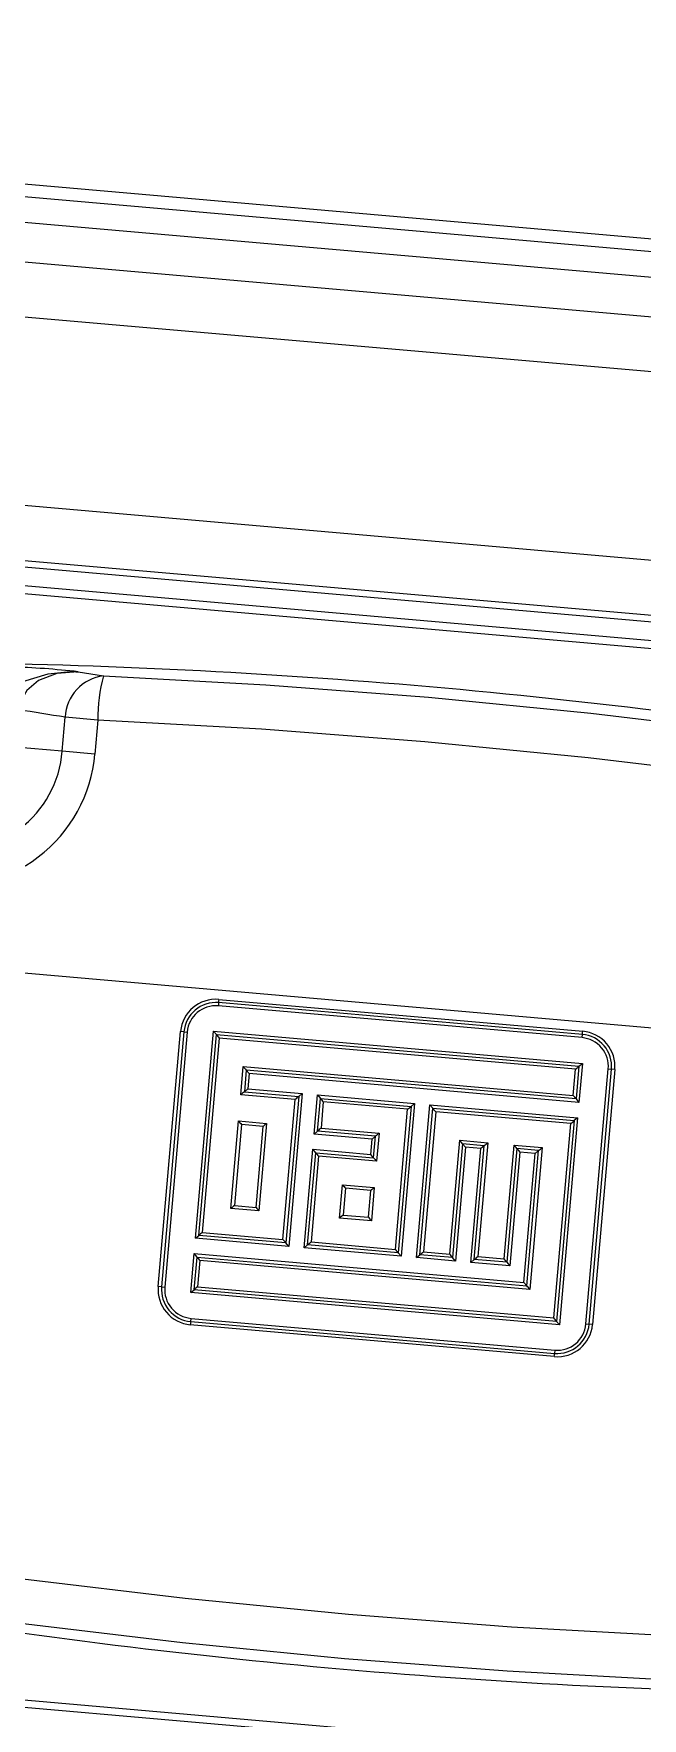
# Model space of a CAD drawing. Header units: inches. Extents: x 191440 to 383551, y 141411 to 284946.
# Drawn here: x 191674.4581 to 191674.5921, y 141512.446 to 141512.8171 of the extents above; entities that cross this region are included whole.
import ezdxf

# ---------------------------------------------------------------- set-up
doc = ezdxf.new("R2010")
doc.units = ezdxf.units.IN
doc.header["$MEASUREMENT"] = 0
doc.layers.add('MOTOR', color=140, linetype='Continuous', lineweight=9)
doc.layers.add('Sanitary', color=6, linetype='Continuous')
doc.styles.add('ROMANS', font='romans', dxfattribs={"height": 1})
doc.dimstyles.new('osama', dxfattribs={"dimtxt": 50, "dimasz": 45, "dimexe": 0.18, "dimexo": 0.0625, "dimgap": 0.2, "dimtad": 0, "dimdec": 0, "dimzin": 0, "dimdsep": 46, "dimtxsty": 'ROMANS', "dimcen": 0, "dimse1": 1, "dimse2": 1, "dimclrd": 3, "dimclre": 3, "dimclrt": 5, "dimadec": 0, "dimazin": 0, "dimtfac": 0.6, "dimtdec": 0, "dimtmove": 2, "dimatfit": 3, "dimfxl": 1, "dimtolj": 1, "dimtzin": 0, "dimarcsym": 0})

msp = doc.modelspace()

# ---------------------------------------------------------------- linework, layer by layer
at = {"color": 6}
msp.add_line((191675.293957798, 141512.5367695037), (191671.4079882396, 141512.8767443805), dxfattribs=at)
msp.add_circle((191674.3114437442, 141512.576444506), 1.40625)
at = {"layer": 'MOTOR', "linetype": 'Continuous'}
for p, q in [((191674.436148483, 141512.7857013233), (191674.6721789649, 141512.7650513319)), ((191674.435906051, 141512.7829303131), (191674.6719365329, 141512.7622803217)), ((191674.4354143574, 141512.7773102297), (191674.6714448394, 141512.7566602382)), ((191674.4346573361, 141512.7686574362), (191674.670687818, 141512.7480074448)), ((191674.4336073982, 141512.7566565908), (191674.6696378801, 141512.7360065994)), ((191674.430001788, 141512.7154442787), (191674.66603227, 141512.6947942872)), ((191674.4288221074, 141512.7019604669), (191674.6648525893, 141512.6813104754)), ((191674.4289480181, 141512.7033996325), (191674.6649785, 141512.6827496411)), ((191674.4284660098, 141512.6978902528), (191674.6644964918, 141512.6772402614)), ((191674.4283130492, 141512.6961419053), (191674.6643435312, 141512.6754919139)), ((191674.4678728706, 141512.6764944382), (191674.4734330519, 141512.6756022813)), ((191674.464359331, 141512.6590015643), (191674.4650135401, 141512.6664792087)), ((191674.4722056897, 141512.6658499772), (191674.4650135401, 141512.6664792087)), ((191674.4722056897, 141512.6658499772), (191674.4715514806, 141512.6583723328)), ((191674.464359331, 141512.6590015643), (191674.4540170652, 141512.6599063954)), ((191674.4715514806, 141512.6583723328), (191674.464359331, 141512.6590015643)), ((191674.4988156552, 141512.6043140804), (191674.5789662838, 141512.5973018091)), ((191674.4987886258, 141512.6036085966), (191674.4987271675, 141512.6029061249)), ((191674.5788089382, 141512.5958998778), (191674.4987271675, 141512.6029061249)), ((191674.5788703965, 141512.5966023495), (191674.4987886258, 141512.6036085966)), ((191674.4854891165, 141512.5410657809), (191674.4904057812, 141512.5972635147)), ((191674.491149326, 141512.597198463), (191674.4862326614, 141512.5410007291)), ((191674.4918517977, 141512.5971370046), (191674.4869351331, 141512.5409392708)), ((191674.491149326, 141512.597198463), (191674.4904057812, 141512.5972635147)), ((191674.491149326, 141512.597198463), (191674.4918517977, 141512.5971370046)), ((191674.493681192, 141512.5517029583), (191674.4976735237, 141512.5973355182)), ((191674.494445122, 141512.5523439717), (191674.4983145371, 141512.5965715882)), ((191674.4976735237, 141512.5973355182), (191674.578879249, 141512.5902309378)), ((191674.4983145371, 141512.5965715882), (191674.4976735237, 141512.5973355182)), ((191674.4983145371, 141512.5965715882), (191674.5781153191, 141512.5895899245)), ((191674.5788089382, 141512.5958998778), (191674.5788703965, 141512.5966023495)), ((191674.4989218463, 141512.595810607), (191674.4951753478, 141512.5529879338)), ((191674.5773850932, 141512.5889459623), (191674.4989218463, 141512.595810607)), ((191674.5036679404, 141512.5833336378), (191674.5042087735, 141512.5895153885)), ((191674.5042087735, 141512.5895153885), (191674.5768786767, 141512.5831575958)), ((191674.5768786767, 141512.5831575958), (191674.5773850932, 141512.5889459623)), ((191674.5781153191, 141512.5895899245), (191674.577485986, 141512.5823966145)), ((191674.5781153191, 141512.5895899245), (191674.578879249, 141512.5902309378)), ((191674.578879249, 141512.5902309378), (191674.5781269993, 141512.5816326845)), ((191674.5796613938, 141512.5328267742), (191674.5845780584, 141512.589024508)), ((191674.5803638655, 141512.5327653159), (191674.5852805302, 141512.5889630497)), ((191674.586024075, 141512.5888979979), (191674.5811074103, 141512.5327002642)), ((191674.5845780584, 141512.589024508), (191674.5852805302, 141512.5889630497)), ((191674.586024075, 141512.5888979979), (191674.5852805302, 141512.5889630497)), ((191674.5048779386, 141512.5887489955), (191674.5044600221, 141512.5839721882)), ((191674.577485986, 141512.5823966145), (191674.5048779386, 141512.5887489955)), ((191674.5048779386, 141512.5887489955), (191674.5055195273, 141512.5879850152)), ((191674.5055195273, 141512.5879850152), (191674.5052245274, 141512.5846131512)), ((191674.5781269993, 141512.5816326845), (191674.5055195273, 141512.5879850152)), ((191674.5156483502, 141512.5822854877), (191674.5036679404, 141512.5833336378)), ((191674.5052245274, 141512.5846131512), (191674.5044600221, 141512.5839721882)), ((191674.5044600221, 141512.5839721882), (191674.5164304807, 141512.5829249088)), ((191674.5052245274, 141512.5846131512), (191674.5171946447, 141512.5835659016)), ((191674.5129491013, 141512.5514329319), (191674.5156483502, 141512.5822854877)), ((191674.5164307147, 141512.5829248883), (191674.5136085492, 141512.5506673891)), ((191674.5171946447, 141512.5835659016), (191674.5142495626, 141512.5499034591)), ((191674.5164304807, 141512.5829249088), (191674.5164307147, 141512.5829248883)), ((191674.5171946447, 141512.5835659016), (191674.5164307147, 141512.5829248883)), ((191674.5198142591, 141512.5746726485), (191674.5205665088, 141512.5832709018)), ((191674.5205665088, 141512.5832709018), (191674.5419216476, 141512.5814025692)), ((191674.5205665088, 141512.5832709018), (191674.5212075221, 141512.5825069718)), ((191674.520578189, 141512.5753136619), (191674.5212075221, 141512.5825069718)), ((191674.5212075221, 141512.5825069718), (191674.5411577176, 141512.5807615558)), ((191674.5218354162, 141512.5817441896), (191674.5213289998, 141512.575955823)), ((191674.5403966144, 141512.5801202951), (191674.5218354162, 141512.5817441896)), ((191674.5419216476, 141512.5814025692), (191674.5389765655, 141512.5477401266)), ((191674.5419216476, 141512.5814025692), (191674.5411577176, 141512.5807615558)), ((191674.577485986, 141512.5823966145), (191674.5781269993, 141512.5816326845)), ((191674.5376973655, 141512.5492677393), (191674.5403966144, 141512.5801202951)), ((191674.5411577176, 141512.5807615558), (191674.5383355521, 141512.5485040566)), ((191674.5423484295, 141512.5474451268), (191674.5452935116, 141512.5811075693)), ((191674.5431123595, 141512.5480861401), (191674.545934525, 141512.5803436394)), ((191674.5465836805, 141512.579578997), (191674.5438844316, 141512.5487264412)), ((191674.5452935116, 141512.5811075693), (191674.5778319995, 141512.5782608205)), ((191674.5452935116, 141512.5811075693), (191674.545934525, 141512.5803436394)), ((191674.545934525, 141512.5803436394), (191674.5459345687, 141512.5803436355)), ((191674.5459345687, 141512.5803436355), (191674.5770680695, 141512.5776198072)), ((191674.5763378436, 141512.576975845), (191674.5465836805, 141512.579578997)), ((191674.5778319995, 141512.5782608205), (191674.5738396678, 141512.5326282607)), ((191674.5778319995, 141512.5782608205), (191674.5770680695, 141512.5776198072)), ((191674.501475108, 141512.5582694485), (191674.503161524, 141512.5775452712)), ((191674.503830689, 141512.5767788783), (191674.5022671896, 141512.5589079989)), ((191674.503161524, 141512.5775452712), (191674.50934859, 141512.577003973)), ((191674.5086080717, 141512.5763609114), (191674.503830689, 141512.5767788783)), ((191674.5070445724, 141512.5584900321), (191674.5086080717, 141512.5763609114)), ((191674.50934859, 141512.577003973), (191674.5076621741, 141512.5577281503)), ((191674.5198142591, 141512.5746726485), (191674.520578189, 141512.5753136619)), ((191674.5325711446, 141512.5735565656), (191674.5198142591, 141512.5746726485)), ((191674.5333350746, 141512.574197579), (191674.520578189, 141512.5753136619)), ((191674.5213289998, 141512.575955823), (191674.5340968543, 141512.5748387805)), ((191674.5325711446, 141512.5735565656), (191674.5333350746, 141512.574197579)), ((191674.5329171581, 141512.5694207716), (191674.5333350746, 141512.574197579)), ((191674.5340968543, 141512.5748387805), (191674.5335560212, 141512.5686570297)), ((191674.5725913452, 141512.5341531719), (191674.5763378436, 141512.576975845)), ((191674.5770680695, 141512.5776198072), (191674.5731986544, 141512.5333921906)), ((191674.5176214266, 141512.5496084592), (191674.5195192592, 141512.5713007845)), ((191674.5183853566, 141512.5502494726), (191674.5201602725, 141512.5705368545)), ((191674.5201602725, 141512.5705368545), (191674.5195192592, 141512.5713007845)), ((191674.5195192592, 141512.5713007845), (191674.5322761447, 141512.5701847016)), ((191674.5201602725, 141512.5705368545), (191674.5329171581, 141512.5694207716)), ((191674.5322761447, 141512.5701847016), (191674.5325711446, 141512.5735565656)), ((191674.5496777753, 141512.5482195893), (191674.5518706077, 141512.5732837785)), ((191674.5524985018, 141512.5725209964), (191674.5503056694, 141512.5474568071)), ((191674.5531395152, 141512.5717570664), (191674.5509466828, 141512.5466928771)), ((191674.5518706077, 141512.5732837785), (191674.5580576738, 141512.5727424804)), ((191674.5531395152, 141512.5717570664), (191674.5524985018, 141512.5725209964)), ((191674.5572755433, 141512.5721030594), (191674.5524985018, 141512.5725209964)), ((191674.5565113792, 141512.5714620665), (191674.5531395152, 141512.5717570664)), ((191674.5543185468, 141512.5463978772), (191674.5565113792, 141512.5714620665)), ((191674.5550824768, 141512.5470388906), (191674.5572755433, 141512.5721030594)), ((191674.5580576738, 141512.5727424804), (191674.5558648414, 141512.5476782911)), ((191674.5572755433, 141512.5721030594), (191674.5565113792, 141512.5714620665)), ((191674.5616581851, 141512.5471714392), (191674.5638510175, 141512.5722356285)), ((191674.5644686191, 141512.5714737468), (191674.5622757867, 141512.5464095575)), ((191674.5651096325, 141512.5707098168), (191674.5629168001, 141512.5456456275)), ((191674.5638510175, 141512.5722356285), (191674.5700380835, 141512.5716943304)), ((191674.5644686191, 141512.5714737468), (191674.5651096325, 141512.5707098168)), ((191674.5692460019, 141512.57105578), (191674.5644686191, 141512.5714737468)), ((191674.5684814965, 141512.5704148169), (191674.5651096325, 141512.5707098168)), ((191674.5659936642, 141512.5419787636), (191674.5684814965, 141512.5704148169)), ((191674.5666352529, 141512.5412147833), (191674.5692460019, 141512.57105578)), ((191674.5700380835, 141512.5716943304), (191674.567304418, 141512.5404483904)), ((191674.5692460019, 141512.57105578), (191674.5684814965, 141512.5704148169)), ((191674.5207881667, 141512.5697740723), (191674.5191361674, 141512.5508916337)), ((191674.5335560212, 141512.5686570297), (191674.5207881667, 141512.5697740723)), ((191674.5329171581, 141512.5694207716), (191674.5322761447, 141512.5701847016)), ((191674.5254359275, 141512.5561731484), (191674.5260750939, 141512.5634788538)), ((191674.5260750939, 141512.5634788538), (191674.5330496047, 141512.5628686632)), ((191674.5330496047, 141512.5628686632), (191674.5324104383, 141512.5555629578)), ((191674.5267242056, 141512.5627142153), (191674.5262079558, 141512.5568134532)), ((191674.5322878251, 141512.5622274617), (191674.5267242056, 141512.5627142153)), ((191674.5317715753, 141512.5563266996), (191674.5322878251, 141512.5622274617)), ((191674.5076621741, 141512.5577281503), (191674.501475108, 141512.5582694485)), ((191674.5022671896, 141512.5589079989), (191674.5070445724, 141512.5584900321)), ((191674.5324104383, 141512.5555629578), (191674.5254359275, 141512.5561731484)), ((191674.5262079558, 141512.5568134532), (191674.5317715753, 141512.5563266996)), ((191674.493681192, 141512.5517029583), (191674.494445122, 141512.5523439717)), ((191674.5142495626, 141512.5499034591), (191674.493681192, 141512.5517029583)), ((191674.5136083151, 141512.5506674096), (191674.494445122, 141512.5523439717)), ((191674.4951753478, 141512.5529879338), (191674.5129491013, 141512.5514329319)), ((191674.4926339425, 141512.539732841), (191674.4933861922, 141512.5483310943)), ((191674.4933861922, 141512.5483310943), (191674.5659936642, 141512.5419787636)), ((191674.4940272055, 141512.5475671643), (191674.4933861922, 141512.5483310943)), ((191674.5136085492, 141512.5506673891), (191674.5136083151, 141512.5506674096)), ((191674.5142495626, 141512.5499034591), (191674.5136085492, 141512.5506673891)), ((191674.5183853566, 141512.5502494726), (191674.5176214266, 141512.5496084592)), ((191674.5389765655, 141512.5477401266), (191674.5176214266, 141512.5496084592)), ((191674.5383355521, 141512.5485040566), (191674.5183853566, 141512.5502494726)), ((191674.5191361674, 141512.5508916337), (191674.5376973655, 141512.5492677393)), ((191674.5383355521, 141512.5485040566), (191674.5389765655, 141512.5477401266)), ((191674.5423484295, 141512.5474451268), (191674.5431123595, 141512.5480861401)), ((191674.5431124032, 141512.5480861363), (191674.5431123595, 141512.5480861401)), ((191674.5503056694, 141512.5474568071), (191674.5431124032, 141512.5480861363)), ((191674.5438844316, 141512.5487264412), (191674.5496777753, 141512.5482195893)), ((191674.4933978724, 141512.5403738544), (191674.4940272055, 141512.5475671643)), ((191674.4940272055, 141512.5475671643), (191674.5666352529, 141512.5412147833)), ((191674.4946345147, 141512.5468061831), (191674.4941280983, 141512.5410178165)), ((191674.567304418, 141512.5404483904), (191674.4946345147, 141512.5468061831)), ((191674.5509466828, 141512.5466928771), (191674.5423484295, 141512.5474451268)), ((191674.5509466828, 141512.5466928771), (191674.5503056694, 141512.5474568071)), ((191674.5550824768, 141512.5470388906), (191674.5543185468, 141512.5463978772)), ((191674.5629168001, 141512.5456456275), (191674.5543185468, 141512.5463978772)), ((191674.5550827108, 141512.5470388701), (191674.5550824768, 141512.5470388906)), ((191674.5622757867, 141512.5464095575), (191674.5550827108, 141512.5470388701)), ((191674.5558648414, 141512.5476782911), (191674.5616581851, 141512.5471714392)), ((191674.5622757867, 141512.5464095575), (191674.5629168001, 141512.5456456275)), ((191674.4862326614, 141512.5410007291), (191674.4854891165, 141512.5410657809)), ((191674.4862326614, 141512.5410007291), (191674.4869351331, 141512.5409392708)), ((191674.4941280983, 141512.5410178165), (191674.5725913452, 141512.5341531719)), ((191674.5666352529, 141512.5412147833), (191674.5659936642, 141512.5419787636)), ((191674.4926339425, 141512.539732841), (191674.4933978724, 141512.5403738544)), ((191674.5738396678, 141512.5326282607), (191674.4926339425, 141512.539732841)), ((191674.5731986544, 141512.5333921906), (191674.4933978724, 141512.5403738544)), ((191674.4926427951, 141512.5333614293), (191674.4927042534, 141512.534063901)), ((191674.4926427951, 141512.5333614293), (191674.5727245657, 141512.5263551823)), ((191674.4927042534, 141512.534063901), (191674.572786024, 141512.5270576539)), ((191674.5738396678, 141512.5326282607), (191674.5731986544, 141512.5333921906)), ((191674.5726975364, 141512.5256496985), (191674.4925469077, 141512.5326619698)), ((191674.5796613938, 141512.5328267742), (191674.5803638655, 141512.5327653159)), ((191674.5811074103, 141512.5327002642), (191674.5803638655, 141512.5327653159)), ((191674.572786024, 141512.5270576539), (191674.5727245657, 141512.5263551823)), ((191674.3168033804, 141512.4621842274), (191674.7335327931, 141512.425725128)), ((191674.3704881728, 141512.4559193495), (191674.6795757087, 141512.428877694))]:
    msp.add_line(p, q, dxfattribs=at)
at = {"layer": 'MOTOR', "linetype": 'Continuous', "flags": 128}
for points in [[(191674.452881907, 141512.6733713242), (191674.4556650443, 141512.6743371216), (191674.4612655086, 141512.6760309312), (191674.4660986595, 141512.6765400148), (191674.4661327607, 141512.6765402876), (191674.4673696698, 141512.6765196934), (191674.4677293934, 141512.6765026294), (191674.4678431127, 141512.676496202), (191674.4678728706, 141512.6764944382)], [(191674.4678728706, 141512.6764944382), (191674.4631716298, 141512.6761057994), (191674.4591577742, 141512.6745549908), (191674.4565263501, 141512.6723665365), (191674.4550842859, 141512.669830282), (191674.4549691475, 141512.6694531165), (191674.4547356382, 141512.6681197226)], [(191674.4734330519, 141512.6756022813), (191674.509175904, 141512.6736253425), (191674.5450210458, 141512.6708750377), (191674.5807150325, 141512.6673682944), (191674.6163423344, 141512.6630993391)], [(191674.6158575804, 141512.6532820653), (191674.5801289469, 141512.6575487093), (191674.5441639036, 141512.6610778579), (191674.508217868, 141512.6638419245), (191674.4722056897, 141512.6658499772)], [(191674.4556556111, 141512.4766817136), (191674.4913842446, 141512.4724150695), (191674.5273492879, 141512.4688859209), (191674.5632953235, 141512.4661218543), (191674.5993075019, 141512.4641138016)], [(191674.5980801396, 141512.4543614976), (191674.5623372875, 141512.4563384363), (191674.5264921458, 141512.4590887411), (191674.490798159, 141512.4625954844), (191674.4551708571, 141512.4668644397)]]:
    msp.add_lwpolyline(points, dxfattribs=at)
at = {"layer": 'MOTOR', "linetype": 'Continuous'}
for centre, radius, start, end in [((191674.4207066436, 141511.2499549185), 1.428644030307677, 80.67265303620391, 89.32734696374234), ((191674.4461164596, 141512.4816167175), 0.1960884173724184, 83.62980032053746, 87.9949393637899), ((191674.4745974742, 141512.6660810171), 0.009592202556561845, 96.9724797597135, 177.6208532066595), ((191674.5067664324, 141512.6664537704), 0.03456601658414746, 164.652786930564, 181.0008837150617), ((191674.4396430153, 141512.661177197), 0.03203150667488674, 259.7532747065542, 354.9764156695916), ((191674.4406977293, 141512.6608508528), 0.02373375790050144, 258.4177645405878, 355.5310940001759), ((191674.498136464, 141512.5965833083), 0.007760550108709541, 84.97914007487208, 174.9716155269158), ((191674.5024093709, 141512.6038231339), 0.00362709547360657, 172.2208366071857, 183.3909402198443), ((191674.4981740428, 141512.5965838799), 0.007051550001518764, 85.00000000002309, 174.9999999999193), ((191674.4981740428, 141512.5965838799), 0.006346395001366779, 85.00000000002309, 174.9999999999193), ((191674.5080148536, 141512.6036988363), 0.01203772999193644, 216.3093129966217, 220.9418018950938), ((191674.5753419126, 141512.5974423634), 0.003627095473619828, 346.6090597801112, 357.7791633928321), ((191674.5782558134, 141512.5895776328), 0.007051550001519124, 354.9999999999192, 85.00000000002309), ((191674.5782938324, 141512.589571477), 0.007759524729431448, 355.0208135678779, 85.0284306636385), ((191674.5782558134, 141512.5895776328), 0.006346395001366779, 354.9999999999192, 85.00000000002309), ((191674.5156099541, 141512.5987948343), 0.01470017120656799, 219.1422183745495, 223.1085270406482), ((191674.5698000058, 141512.5982933359), 0.01203772999193552, 309.0581981048854, 313.6906870032728), ((191674.5132845526, 141512.5722153733), 0.01470017122204583, 126.891472959462, 130.857781625448), ((191674.5303012409, 141512.5651603404), 0.02253836453543752, 127.9830893197125, 130.5514837217784), ((191674.5444183141, 141512.6009768635), 0.0296628221934752, 218.5110553914774, 220.4193009586922), ((191674.5677856694, 141512.5752693664), 0.01203773005970185, 36.30931299662175, 40.94180189509518), ((191674.4603387558, 141512.675913088), 0.1248419796263585, 309.8868500955628, 310.3436087734522), ((191674.5073572804, 141512.5469370248), 0.05103144927211407, 39.76529597999126, 40.8914417422163), ((191674.5145627045, 141512.586824717), 0.01470017120656799, 219.1422183745495, 223.1085270406482), ((191674.5201347893, 141512.5638280358), 0.01702784241410926, 129.3047379377609, 132.6043207631735), ((191674.5402290939, 141512.5530938576), 0.02966282219368413, 129.5806990414052, 131.4889446084772), ((191674.635992259, 141512.4530080393), 0.1588250704380318, 129.908051760201, 130.2672530985608), ((191674.5687527562, 141512.5863232186), 0.01203772999191795, 309.0581981048854, 313.6906870032728), ((191674.5433710645, 141512.5890067462), 0.02966282219347491, 218.5110553914774, 220.4193009586922), ((191674.5292877099, 141512.5540511047), 0.02966282219369076, 38.51105539147737, 40.41930095869215), ((191674.543404783, 141512.5898676277), 0.02253836453574762, 307.9830893197125, 310.5514837217783), ((191674.5509407073, 141512.5611328672), 0.01702784243538415, 37.39567923680034, 40.6952620622959), ((191674.5604214714, 141512.5828125948), 0.01470017120660195, 306.891472959462, 310.857781625448), ((191674.655059092, 141512.6709429368), 0.158825070438031, 219.7327469014176, 220.0919482399438), ((191674.5653014952, 141512.596120827), 0.05103145083282278, 219.7652959799912, 220.8914417422163), ((191674.6349450088, 141512.4410379228), 0.1588250694654764, 129.908051760201, 130.2672530985608), ((191674.5110917202, 141512.547151184), 0.01470017121425695, 126.891472959462, 130.857781625448), ((191674.5205724842, 141512.5688309117), 0.01702784243526185, 217.3956792368003, 220.6952620622959), ((191674.5583981715, 141512.5172154882), 0.05103144936967514, 129.1085582578598, 130.2347040200201), ((191674.6539135076, 141512.6578488636), 0.1588250684875043, 219.7327469014176, 220.0919482399438), ((191674.5027604353, 141512.5436405602), 0.01203773005446332, 129.0581981048854, 133.6906870032729), ((191674.5303531323, 141512.5657534619), 0.02253836451697034, 219.4485162781663, 222.0169106802658), ((191674.5380362615, 141512.5280296683), 0.02966282216051349, 129.5806990414052, 131.4889446084772), ((191674.4422215218, 141512.4688321555), 0.1248419796271329, 39.65639122642484, 40.11314990438066), ((191674.5109221866, 141512.5876841026), 0.05103145083242105, 309.1085582578598, 310.2347040200201), ((191674.5270948775, 141512.5289869154), 0.02966282216052029, 38.51105539147737, 40.41930095869215), ((191674.5037275221, 141512.5546944124), 0.01203772999191893, 216.3093129966217, 220.9418018950938), ((191674.5412119506, 141512.5648034384), 0.02253836457300056, 307.9830893197125, 310.5514837217783), ((191674.5487478749, 141512.5360686779), 0.01702784243538356, 37.39567923680034, 40.6952620622959), ((191674.4932193591, 141512.5403923018), 0.007759524729432015, 175.0208135678784, 265.0284306636385), ((191674.4932573781, 141512.5403861461), 0.007051550001518723, 174.9999999999193, 265.0000000000231), ((191674.4932573781, 141512.5403861461), 0.006346395001366819, 174.9999999999193, 265.0000000000231), ((191674.5017131858, 141512.5316704429), 0.01203773005451385, 129.0581981048854, 133.6906870032729), ((191674.5559032374, 141512.5311689445), 0.01470017120660195, 39.14221837455052, 43.10852704064826), ((191674.4961712789, 141512.5325214155), 0.003627095473604172, 166.6090597801112, 177.7791633928325), ((191674.5634983379, 141512.5262649425), 0.01203773005973506, 36.30931299662175, 40.94180189509518), ((191674.5733767275, 141512.5333804706), 0.007760550108709483, 264.979140074872, 354.9716155269158), ((191674.5733391488, 141512.533379899), 0.007051550001518924, 265.0000000000231, 354.9999999999192), ((191674.5733391488, 141512.533379899), 0.006346395001366819, 265.0000000000231, 354.9999999999192), ((191674.5691038206, 141512.5261406449), 0.003627095473618872, 352.2208366071857, 3.390940219844282), ((191674.650806548, 141513.8800088603), 1.428644030307677, 260.6726530362039, 269.327346963744)]:
    msp.add_arc(centre, radius, start, end, dxfattribs=at)
msp.add_ellipse((191674.2346298649, 141511.2662345272), major_axis=(-1.424772779517773, 0.1246514663081344), ratio=0.9921634478, start_param=4.637177208351129, end_param=4.644454744575183, dxfattribs=at)

# ---------------------------------------------------------------- leaders
at = {"layer": 'Sanitary', "ltscale": 0.5}
msp.add_leader([(191653.4749034721, 141520.5847399896), (191653.7945097446, 141519.5163850375), (191654.257737056, 141519.4758578992)], dimstyle='osama', override={"dimasz": 100, "dimgap": 0.09}, dxfattribs=at)

doc.saveas('drawing.dxf')
